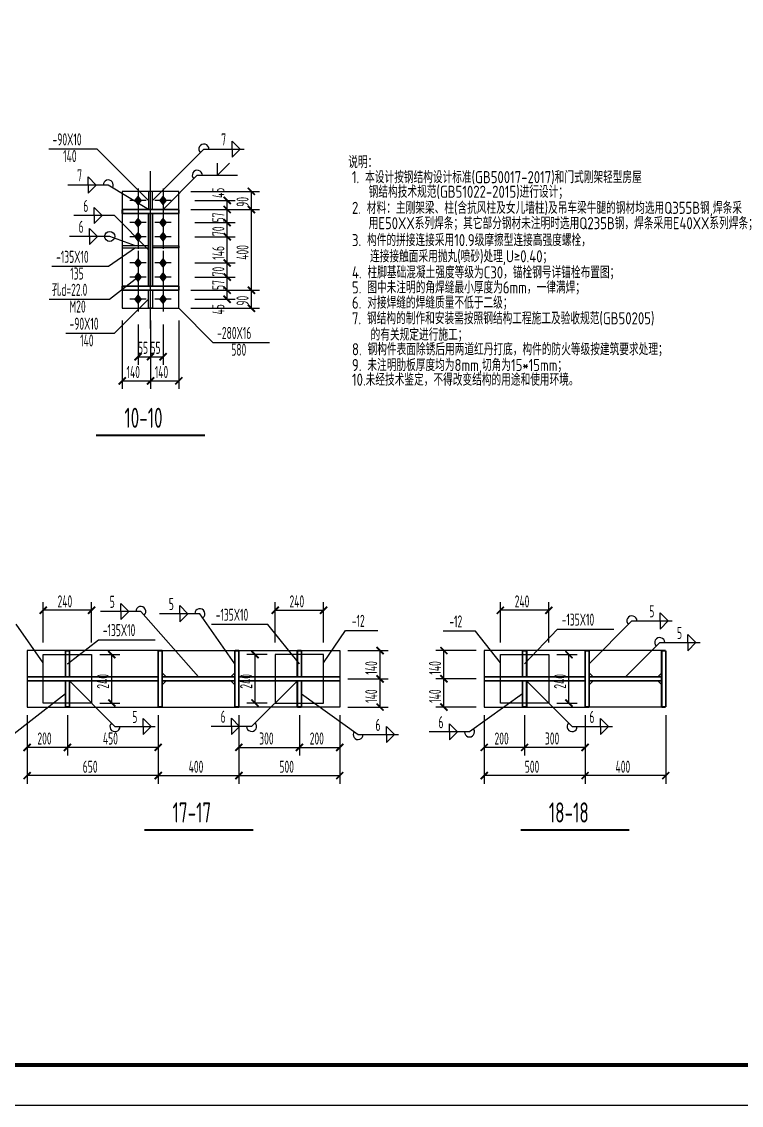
# Model space of a CAD drawing. Extents: x 8844666 to 9156203, y 1662182 to 2655606.
# Drawn here: x 8961758 to 8979598, y 1727894 to 1754767 of the extents above; entities that cross this region are included whole.
import ezdxf

# ---------------------------------------------------------------- set-up
doc = ezdxf.new("R2010")
doc.units = 0
doc.header["$LTSCALE"] = 1000
doc.header["$MEASUREMENT"] = 0
doc.linetypes.add('6', pattern=[8.75, 5, -1.25, 1.25, -1.25])
for name, color, linetype in [('10', 7, 'CONTINUOUS'), ('130', 7, 'CONTINUOUS'), ('20', 2, 'CONTINUOUS'), ('PUB_TITLE', 4, 'CONTINUOUS'), ('尺寸标注', 86, 'CONTINUOUS'), ('焊缝标注', 6, 'CONTINUOUS'), ('编号标注', 253, 'CONTINUOUS'), ('螺栓孔标注', 6, 'CONTINUOUS'), ('钢板标注', 6, 'CONTINUOUS')]:
    doc.layers.add(name, color=color, linetype=linetype)
doc.styles.add('TSSD_REIN', font='atssdeng.shx', dxfattribs={"width": 0.7, "bigfont": 'atssdchn.shx'})

msp = doc.modelspace()

# ---------------------------------------------------------------- linework, layer by layer
at = {"layer": '10', "color": 7, "linetype": '6'}
msp.add_line((8964952.8, 1747158.4), (8964952.8, 1751058.4), dxfattribs=at)
at = {"layer": '10', "color": 253}
for p, q in [((8964642.8, 1750633.4), (8964642.8, 1750033.4)), ((8965262.8, 1750633.4), (8965262.8, 1750033.4)), ((8964842.8, 1750333.4), (8964442.8, 1750333.4)), ((8965462.8, 1750333.4), (8965062.8, 1750333.4)), ((8964642.8, 1750083.4), (8964642.8, 1749483.4)), ((8965262.8, 1750083.4), (8965262.8, 1749483.4)), ((8964842.8, 1749783.4), (8964442.8, 1749783.4)), ((8964642.8, 1749733.4), (8964642.8, 1749133.4)), ((8965462.8, 1749783.4), (8965062.8, 1749783.4)), ((8965262.8, 1749733.4), (8965262.8, 1749133.4)), ((8964842.8, 1749433.4), (8964442.8, 1749433.4)), ((8965462.8, 1749433.4), (8965062.8, 1749433.4)), ((8964642.8, 1749083.4), (8964642.8, 1748483.4)), ((8965262.8, 1749083.4), (8965262.8, 1748483.4)), ((8964842.8, 1748783.4), (8964442.8, 1748783.4)), ((8964642.8, 1748733.4), (8964642.8, 1748133.4)), ((8965462.8, 1748783.4), (8965062.8, 1748783.4)), ((8965262.8, 1748733.4), (8965262.8, 1748133.4)), ((8964842.8, 1748433.4), (8964442.8, 1748433.4)), ((8965462.8, 1748433.4), (8965062.8, 1748433.4)), ((8964642.8, 1748183.4), (8964642.8, 1747583.4)), ((8965262.8, 1748183.4), (8965262.8, 1747583.4)), ((8964842.8, 1747883.4), (8964442.8, 1747883.4)), ((8965462.8, 1747883.4), (8965062.8, 1747883.4))]:
    msp.add_line(p, q, dxfattribs=at)
at = {"layer": '10', "color": 3, "const_width": 45}
for points in [[(8965652.8, 1750108.4), (8964252.8, 1750108.4)], [(8964252.8, 1750108.4), (8964252.8, 1750008.4)], [(8964252.8, 1750008.4), (8965652.8, 1750008.4)], [(8964902.8, 1748208.4), (8964902.8, 1750008.4)], [(8965002.8, 1748208.4), (8965002.8, 1750008.4)], [(8965652.8, 1750008.4), (8965652.8, 1750108.4)], [(8965652.8, 1748208.4), (8964252.8, 1748208.4)], [(8964252.8, 1748208.4), (8964252.8, 1748108.4)], [(8964252.8, 1748108.4), (8965652.8, 1748108.4)], [(8965652.8, 1748108.4), (8965652.8, 1748208.4)]]:
    msp.add_lwpolyline(points, dxfattribs=at)
at = {"layer": '10', "const_width": 45}
for points in [[(8963602.8, 1744508.4), (8966302.8, 1744508.4)], [(8964797.7, 1734720.5), (8967497.7, 1734720.5)], [(8974124.7, 1734720.5), (8976824.7, 1734720.5)]]:
    msp.add_lwpolyline(points, dxfattribs=at)
at = {"layer": '10'}
for points in [[(8964642.8, 1750463.4), (8964542.8, 1750333.4), (8964742.8, 1750333.4), (8964642.8, 1750203.4)], [(8965262.8, 1750463.4), (8965162.8, 1750333.4), (8965362.8, 1750333.4), (8965262.8, 1750203.4)], [(8964642.8, 1749913.4), (8964542.8, 1749783.4), (8964742.8, 1749783.4), (8964642.8, 1749653.4)], [(8965262.8, 1749913.4), (8965162.8, 1749783.4), (8965362.8, 1749783.4), (8965262.8, 1749653.4)], [(8964642.8, 1749563.4), (8964542.8, 1749433.4), (8964742.8, 1749433.4), (8964642.8, 1749303.4)], [(8965262.8, 1749563.4), (8965162.8, 1749433.4), (8965362.8, 1749433.4), (8965262.8, 1749303.4)], [(8964642.8, 1748913.4), (8964542.8, 1748783.4), (8964742.8, 1748783.4), (8964642.8, 1748653.4)], [(8965262.8, 1748913.4), (8965162.8, 1748783.4), (8965362.8, 1748783.4), (8965262.8, 1748653.4)], [(8964642.8, 1748563.4), (8964542.8, 1748433.4), (8964742.8, 1748433.4), (8964642.8, 1748303.4)], [(8965262.8, 1748563.4), (8965162.8, 1748433.4), (8965362.8, 1748433.4), (8965262.8, 1748303.4)], [(8964642.8, 1748013.4), (8964542.8, 1747883.4), (8964742.8, 1747883.4), (8964642.8, 1747753.4)], [(8965262.8, 1748013.4), (8965162.8, 1747883.4), (8965362.8, 1747883.4), (8965262.8, 1747753.4)]]:
    msp.add_solid(points, dxfattribs=at)
at = {"layer": '20'}
for points in [[(8965652.8, 1750558.4), (8964252.8, 1750558.4)], [(8964252.8, 1750558.4), (8964252.8, 1747658.4)], [(8965002.8, 1750558.4), (8964902.8, 1750558.4)], [(8964902.8, 1750558.4), (8964902.8, 1750108.4)], [(8965002.8, 1750108.4), (8965002.8, 1750558.4)], [(8965652.8, 1747658.4), (8965652.8, 1750558.4)], [(8964902.8, 1750108.4), (8965002.8, 1750108.4)], [(8964902.8, 1749208.4), (8964252.8, 1749208.4)], [(8964252.8, 1749208.4), (8964252.8, 1749158.4)], [(8964252.8, 1749158.4), (8964902.8, 1749158.4)], [(8964902.8, 1749158.4), (8964902.8, 1749208.4)], [(8965002.8, 1749208.4), (8965652.8, 1749208.4)], [(8965002.8, 1749158.4), (8965002.8, 1749208.4)], [(8965652.8, 1749158.4), (8965002.8, 1749158.4)], [(8965652.8, 1749208.4), (8965652.8, 1749158.4)], [(8964902.8, 1748108.4), (8965002.8, 1748108.4)], [(8964902.8, 1747658.4), (8964902.8, 1748108.4)], [(8965002.8, 1748108.4), (8965002.8, 1747658.4)], [(8964252.8, 1747658.4), (8965652.8, 1747658.4)], [(8965002.8, 1747658.4), (8964902.8, 1747658.4)]]:
    msp.add_lwpolyline(points, dxfattribs=at)
at = {"layer": 'PUB_TITLE'}
msp.add_lwpolyline([(8903902.8, 1727894.2), (9030002.8, 1727894.2), (9030002.8, 1787294.2), (8903902.8, 1787294.2)], close=True, dxfattribs=at)
at = {"layer": 'PUB_TITLE', "const_width": 100}
msp.add_lwpolyline([(8906402.8, 1728894.2), (9029002.8, 1728894.2), (9029002.8, 1786294.2), (8906402.8, 1786294.2)], close=True, dxfattribs=at)
at = {"layer": '尺寸标注'}
for p, q in [((8965952.8, 1750558.4), (8967652.8, 1750558.4)), ((8967452.8, 1750108.4), (8967452.8, 1750558.4)), ((8966052.8, 1750333.4), (8967052.8, 1750333.4)), ((8966852.8, 1750108.4), (8966852.8, 1750333.4)), ((8965952.8, 1750108.4), (8967652.8, 1750108.4)), ((8965952.8, 1750108.4), (8967652.8, 1750108.4)), ((8966052.8, 1750108.4), (8967052.8, 1750108.4)), ((8966052.8, 1750108.4), (8967052.8, 1750108.4)), ((8966852.8, 1749783.4), (8966852.8, 1750108.4)), ((8967452.8, 1748108.4), (8967452.8, 1750108.4)), ((8966052.8, 1749783.4), (8967052.8, 1749783.4)), ((8966052.8, 1749783.4), (8967052.8, 1749783.4)), ((8966852.8, 1749433.4), (8966852.8, 1749783.4)), ((8966052.8, 1749433.4), (8967052.8, 1749433.4)), ((8966052.8, 1749433.4), (8967052.8, 1749433.4)), ((8966852.8, 1748783.4), (8966852.8, 1749433.4)), ((8966052.8, 1748783.4), (8967052.8, 1748783.4)), ((8966052.8, 1748783.4), (8967052.8, 1748783.4)), ((8966852.8, 1748433.4), (8966852.8, 1748783.4)), ((8966052.8, 1748433.4), (8967052.8, 1748433.4)), ((8966052.8, 1748433.4), (8967052.8, 1748433.4)), ((8966852.8, 1748108.4), (8966852.8, 1748433.4)), ((8965952.8, 1748108.4), (8967652.8, 1748108.4)), ((8965952.8, 1748108.4), (8967652.8, 1748108.4)), ((8966052.8, 1748108.4), (8967052.8, 1748108.4)), ((8966052.8, 1748108.4), (8967052.8, 1748108.4)), ((8966852.8, 1747883.4), (8966852.8, 1748108.4)), ((8967452.8, 1747658.4), (8967452.8, 1748108.4)), ((8966052.8, 1747883.4), (8967052.8, 1747883.4)), ((8965952.8, 1747658.4), (8967652.8, 1747658.4)), ((8964252.8, 1747358.4), (8964252.8, 1745658.4)), ((8964642.8, 1747258.4), (8964642.8, 1746258.4)), ((8964952.8, 1747358.4), (8964952.8, 1745658.4)), ((8964952.8, 1747358.4), (8964952.8, 1745658.4)), ((8964952.8, 1747258.4), (8964952.8, 1746258.4)), ((8964952.8, 1747258.4), (8964952.8, 1746258.4)), ((8965262.8, 1747258.4), (8965262.8, 1746258.4)), ((8965652.8, 1747358.4), (8965652.8, 1745658.4)), ((8964642.8, 1746458.4), (8964952.8, 1746458.4)), ((8964952.8, 1746458.4), (8965262.8, 1746458.4)), ((8964252.8, 1745858.4), (8964952.8, 1745858.4)), ((8964952.8, 1745858.4), (8965652.8, 1745858.4)), ((8962292.9, 1739370.5), (8962292.9, 1740370.5)), ((8963492.9, 1739370.5), (8963492.9, 1740370.5)), ((8968042.9, 1739370.5), (8968042.9, 1740370.5)), ((8969242.9, 1739370.5), (8969242.9, 1740370.5)), ((8973624.7, 1739370.5), (8973624.7, 1740370.5)), ((8974824.7, 1739370.5), (8974824.7, 1740370.5)), ((8963492.9, 1740170.5), (8962292.9, 1740170.5)), ((8968042.9, 1740170.5), (8969242.9, 1740170.5)), ((8974824.7, 1740170.5), (8973624.7, 1740170.5)), ((8963692.9, 1739070.5), (8964192.9, 1739070.5)), ((8963992.9, 1737870.5), (8963992.9, 1739070.5)), ((8967842.9, 1739070.5), (8967342.9, 1739070.5)), ((8967542.9, 1737870.5), (8967542.9, 1739070.5)), ((8969842.9, 1739170.5), (8970842.9, 1739170.5)), ((8970642.9, 1738470.5), (8970642.9, 1739170.5)), ((8973024.7, 1739170.5), (8972024.7, 1739170.5)), ((8972224.7, 1738470.5), (8972224.7, 1739170.5)), ((8975024.7, 1739070.5), (8975524.7, 1739070.5)), ((8975324.7, 1737870.5), (8975324.7, 1739070.5)), ((8969842.9, 1738470.5), (8970842.9, 1738470.5)), ((8969842.9, 1738470.5), (8970842.9, 1738470.5)), ((8970642.9, 1737770.5), (8970642.9, 1738470.5)), ((8973024.7, 1738470.5), (8972024.7, 1738470.5)), ((8973024.7, 1738470.5), (8972024.7, 1738470.5)), ((8972224.7, 1737770.5), (8972224.7, 1738470.5)), ((8963692.9, 1737870.5), (8964192.9, 1737870.5)), ((8967842.9, 1737870.5), (8967342.9, 1737870.5)), ((8975024.7, 1737870.5), (8975524.7, 1737870.5)), ((8961892.9, 1737570.5), (8961892.9, 1736570.5)), ((8961892.9, 1737570.5), (8961892.9, 1735870.5)), ((8962892.9, 1737570.5), (8962892.9, 1736570.5)), ((8962892.9, 1737570.5), (8962892.9, 1736570.5)), ((8965142.9, 1737570.5), (8965142.9, 1735870.5)), ((8965142.9, 1737570.5), (8965142.9, 1736570.5)), ((8965142.9, 1737570.5), (8965142.9, 1735870.5)), ((8967142.9, 1737570.5), (8967142.9, 1736570.5)), ((8967142.9, 1737570.5), (8967142.9, 1735870.5)), ((8967142.9, 1737570.5), (8967142.9, 1735870.5)), ((8968642.9, 1737570.5), (8968642.9, 1736570.5)), ((8968642.9, 1737570.5), (8968642.9, 1736570.5)), ((8969642.9, 1737570.5), (8969642.9, 1736570.5)), ((8969642.9, 1737570.5), (8969642.9, 1735870.5)), ((8969842.9, 1737770.5), (8970842.9, 1737770.5)), ((8973024.7, 1737770.5), (8972024.7, 1737770.5)), ((8973224.7, 1737570.5), (8973224.7, 1736570.5)), ((8973224.7, 1737570.5), (8973224.7, 1735870.5)), ((8974224.7, 1737570.5), (8974224.7, 1736570.5)), ((8974224.7, 1737570.5), (8974224.7, 1736570.5)), ((8975724.7, 1737570.5), (8975724.7, 1736570.5)), ((8975724.7, 1737570.5), (8975724.7, 1735870.5)), ((8975724.7, 1737570.5), (8975724.7, 1735870.5)), ((8977724.7, 1737570.5), (8977724.7, 1735870.5)), ((8962892.9, 1736770.5), (8961892.9, 1736770.5)), ((8965142.9, 1736770.5), (8962892.9, 1736770.5)), ((8967142.9, 1736770.5), (8968642.9, 1736770.5)), ((8968642.9, 1736770.5), (8969642.9, 1736770.5)), ((8974224.7, 1736770.5), (8973224.7, 1736770.5)), ((8975724.7, 1736770.5), (8974224.7, 1736770.5)), ((8965142.9, 1736070.5), (8961892.9, 1736070.5)), ((8965142.9, 1736070.5), (8967142.9, 1736070.5)), ((8967142.9, 1736070.5), (8969642.9, 1736070.5)), ((8975724.7, 1736070.5), (8973224.7, 1736070.5)), ((8977724.7, 1736070.5), (8975724.7, 1736070.5))]:
    msp.add_line(p, q, dxfattribs=at)
at = {"layer": '尺寸标注', "const_width": 45}
for points in [[(8967364.4, 1750646.7), (8967541.2, 1750470)], [(8966764.4, 1750421.7), (8966941.2, 1750245)], [(8966764.4, 1750196.7), (8966941.2, 1750020)], [(8966764.4, 1750196.7), (8966941.2, 1750020)], [(8967364.4, 1750196.7), (8967541.2, 1750020)], [(8967364.4, 1750196.7), (8967541.2, 1750020)], [(8966764.4, 1749871.7), (8966941.2, 1749695)], [(8966764.4, 1749871.7), (8966941.2, 1749695)], [(8966764.4, 1749521.7), (8966941.2, 1749345)], [(8966764.4, 1749521.7), (8966941.2, 1749345)], [(8966764.4, 1748871.7), (8966941.2, 1748695)], [(8966764.4, 1748871.7), (8966941.2, 1748695)], [(8966764.4, 1748521.7), (8966941.2, 1748345)], [(8966764.4, 1748521.7), (8966941.2, 1748345)], [(8966764.4, 1748196.7), (8966941.2, 1748020)], [(8966764.4, 1748196.7), (8966941.2, 1748020)], [(8967364.4, 1748196.7), (8967541.2, 1748020)], [(8967364.4, 1748196.7), (8967541.2, 1748020)], [(8966764.4, 1747971.7), (8966941.2, 1747795)], [(8967364.4, 1747746.7), (8967541.2, 1747570)], [(8964554.4, 1746370), (8964731.2, 1746546.7)], [(8964864.4, 1746370), (8965041.2, 1746546.7)], [(8964864.4, 1746370), (8965041.2, 1746546.7)], [(8965174.4, 1746370), (8965351.2, 1746546.7)], [(8964164.4, 1745770), (8964341.2, 1745946.7)], [(8964864.4, 1745770), (8965041.2, 1745946.7)], [(8964864.4, 1745770), (8965041.2, 1745946.7)], [(8965564.4, 1745770), (8965741.2, 1745946.7)], [(8962204.5, 1740082.1), (8962381.3, 1740258.8)], [(8963404.5, 1740082.1), (8963581.3, 1740258.8)], [(8967954.5, 1740082.1), (8968131.3, 1740258.8)], [(8969154.5, 1740082.1), (8969331.3, 1740258.8)], [(8973536.3, 1740082.1), (8973713.1, 1740258.8)], [(8974736.3, 1740082.1), (8974913.1, 1740258.8)], [(8963904.5, 1739158.8), (8964081.3, 1738982.1)], [(8967454.5, 1739158.8), (8967631.3, 1738982.1)], [(8970554.5, 1739258.8), (8970731.3, 1739082.1)], [(8972136.3, 1739258.8), (8972313.1, 1739082.1)], [(8975236.3, 1739158.8), (8975413.1, 1738982.1)], [(8970554.5, 1738558.8), (8970731.3, 1738382.1)], [(8970554.5, 1738558.8), (8970731.3, 1738382.1)], [(8972136.3, 1738558.8), (8972313.1, 1738382.1)], [(8972136.3, 1738558.8), (8972313.1, 1738382.1)], [(8963904.5, 1737958.8), (8964081.3, 1737782.1)], [(8967454.5, 1737958.8), (8967631.3, 1737782.1)], [(8970554.5, 1737858.8), (8970731.3, 1737682.1)], [(8972136.3, 1737858.8), (8972313.1, 1737682.1)], [(8975236.3, 1737958.8), (8975413.1, 1737782.1)], [(8961804.5, 1736682.1), (8961981.3, 1736858.8)], [(8962804.5, 1736682.1), (8962981.3, 1736858.8)], [(8962804.5, 1736682.1), (8962981.3, 1736858.8)], [(8965054.5, 1736682.1), (8965231.3, 1736858.8)], [(8967054.5, 1736682.1), (8967231.3, 1736858.8)], [(8968554.5, 1736682.1), (8968731.3, 1736858.8)], [(8968554.5, 1736682.1), (8968731.3, 1736858.8)], [(8969554.5, 1736682.1), (8969731.3, 1736858.8)], [(8973136.3, 1736682.1), (8973313.1, 1736858.8)], [(8974136.3, 1736682.1), (8974313.1, 1736858.8)], [(8974136.3, 1736682.1), (8974313.1, 1736858.8)], [(8975636.3, 1736682.1), (8975813.1, 1736858.8)], [(8961804.5, 1735982.1), (8961981.3, 1736158.8)], [(8965054.5, 1735982.1), (8965231.3, 1736158.8)], [(8965054.5, 1735982.1), (8965231.3, 1736158.8)], [(8967054.5, 1735982.1), (8967231.3, 1736158.8)], [(8967054.5, 1735982.1), (8967231.3, 1736158.8)], [(8969554.5, 1735982.1), (8969731.3, 1736158.8)], [(8973136.3, 1735982.1), (8973313.1, 1736158.8)], [(8975636.3, 1735982.1), (8975813.1, 1736158.8)], [(8975636.3, 1735982.1), (8975813.1, 1736158.8)], [(8977636.3, 1735982.1), (8977813.1, 1736158.8)]]:
    msp.add_lwpolyline(points, dxfattribs=at)
at = {"layer": '尺寸标注', "color": 3, "const_width": 45}
for points in [[(8965242.9, 1739170.5), (8965142.9, 1739170.5)], [(8965142.9, 1739170.5), (8965142.9, 1737770.5)], [(8965242.9, 1737770.5), (8965242.9, 1739170.5)], [(8967142.9, 1739170.5), (8967042.9, 1739170.5)], [(8967042.9, 1739170.5), (8967042.9, 1737770.5)], [(8967142.9, 1737770.5), (8967142.9, 1739170.5)], [(8975724.7, 1737770.5), (8975724.7, 1739170.5)], [(8975724.7, 1739170.5), (8975824.7, 1739170.5)], [(8975824.7, 1739170.5), (8975824.7, 1737770.5)], [(8977624.7, 1737770.5), (8977624.7, 1739170.5)], [(8977624.7, 1739170.5), (8977724.7, 1739170.5)], [(8977724.7, 1739170.5), (8977724.7, 1737770.5)], [(8965242.9, 1738520.5), (8967042.9, 1738520.5)], [(8965242.9, 1738420.5), (8967042.9, 1738420.5)], [(8977624.7, 1738520.5), (8975824.7, 1738520.5)], [(8977624.7, 1738420.5), (8975824.7, 1738420.5)], [(8965142.9, 1737770.5), (8965242.9, 1737770.5)], [(8967042.9, 1737770.5), (8967142.9, 1737770.5)], [(8975824.7, 1737770.5), (8975724.7, 1737770.5)], [(8977724.7, 1737770.5), (8977624.7, 1737770.5)]]:
    msp.add_lwpolyline(points, dxfattribs=at)
at = {"layer": '焊缝标注'}
for p, q in [((8966976.1, 1751805.6), (8967176.1, 1751605.6)), ((8966976.1, 1751605.6), (8966976.1, 1751805.6)), ((8965002.8, 1750333.4), (8966276.1, 1751605.6)), ((8966276.1, 1751605.6), (8967276.1, 1751605.6)), ((8966976.1, 1751405.6), (8967176.1, 1751605.6)), ((8966976.1, 1751605.6), (8966976.1, 1751405.6)), ((8966611.7, 1750956.5), (8966611.7, 1751256.5)), ((8966611.7, 1750956.5), (8966911.7, 1751256.5)), ((8963604.7, 1750716), (8963404.7, 1750916)), ((8963404.7, 1750716), (8963404.7, 1750916)), ((8965262.8, 1750108.4), (8966111.7, 1750956.5)), ((8966111.7, 1750956.5), (8967111.7, 1750956.5)), ((8963904.7, 1750716), (8962904.7, 1750716)), ((8963604.7, 1750716), (8963404.7, 1750516)), ((8963404.7, 1750716), (8963404.7, 1750516)), ((8964902.8, 1750108.4), (8963904.7, 1750716)), ((8964055.3, 1749957.9), (8963055.3, 1749957.9)), ((8963755.3, 1749957.9), (8963555.3, 1750157.9)), ((8963555.3, 1749957.9), (8963555.3, 1750157.9)), ((8963755.3, 1749957.9), (8963555.3, 1749757.9)), ((8963555.3, 1749957.9), (8963555.3, 1749757.9)), ((8964902.8, 1749108.4), (8964055.3, 1749957.9)), ((8963940.4, 1749441), (8962940.4, 1749441)), ((8963640.4, 1749441), (8963440.4, 1749641)), ((8963440.4, 1749441), (8963440.4, 1749641)), ((8963640.4, 1749441), (8963440.4, 1749241)), ((8963440.4, 1749441), (8963440.4, 1749241)), ((8964577.8, 1749208.4), (8963940.4, 1749441)), ((8964412.2, 1740140.6), (8964212.2, 1740340.6)), ((8964212.2, 1740140.6), (8964212.2, 1740340.6)), ((8965875.9, 1740085.7), (8965675.9, 1740285.7)), ((8965675.9, 1740085.7), (8965675.9, 1740285.7)), ((8964712.2, 1740140.6), (8963712.2, 1740140.6)), ((8964412.2, 1740140.6), (8964212.2, 1739940.6)), ((8964212.2, 1740140.6), (8964212.2, 1739940.6)), ((8966142.9, 1738520.5), (8964712.2, 1740140.6)), ((8966175.9, 1740085.7), (8965175.9, 1740085.7)), ((8965875.9, 1740085.7), (8965675.9, 1739885.7)), ((8965675.9, 1740085.7), (8965675.9, 1739885.7)), ((8967042.9, 1738845.5), (8966175.9, 1740085.7)), ((8977585.8, 1740105.7), (8977785.8, 1739905.7)), ((8977585.8, 1739905.7), (8977585.8, 1740105.7)), ((8975824.7, 1738845.5), (8976885.8, 1739905.7)), ((8976885.8, 1739905.7), (8977885.8, 1739905.7)), ((8977585.8, 1739705.7), (8977785.8, 1739905.7)), ((8977585.8, 1739905.7), (8977585.8, 1739705.7)), ((8978273.6, 1739568.6), (8978473.6, 1739368.6)), ((8978273.6, 1739368.6), (8978273.6, 1739568.6)), ((8976724.7, 1738520.5), (8977573.6, 1739368.6)), ((8977573.6, 1739368.6), (8978573.6, 1739368.6)), ((8978273.6, 1739168.6), (8978473.6, 1739368.6)), ((8978273.6, 1739368.6), (8978273.6, 1739168.6)), ((8962942.9, 1738420.5), (8964071.1, 1737285.9)), ((8968592.9, 1738420.5), (8967459.3, 1737291.3)), ((8974274.7, 1738420.5), (8975402.9, 1737285.9)), ((8962842.9, 1738095.5), (8961420.8, 1736989.3)), ((8968692.9, 1738095.5), (8970099.8, 1737089)), ((8974174.7, 1738095.5), (8972860.3, 1737154.5)), ((8964771.1, 1737485.9), (8964971.1, 1737285.9)), ((8964771.1, 1737285.9), (8964771.1, 1737485.9)), ((8967159.3, 1737291.3), (8966959.3, 1737491.3)), ((8966959.3, 1737291.3), (8966959.3, 1737491.3)), ((8972560.3, 1737154.5), (8972360.3, 1737354.5)), ((8972360.3, 1737154.5), (8972360.3, 1737354.5)), ((8976102.9, 1737485.9), (8976302.9, 1737285.9)), ((8976102.9, 1737285.9), (8976102.9, 1737485.9)), ((8964071.1, 1737285.9), (8965071.1, 1737285.9)), ((8964771.1, 1737085.9), (8964971.1, 1737285.9)), ((8964771.1, 1737285.9), (8964771.1, 1737085.9)), ((8967459.3, 1737291.3), (8966459.3, 1737291.3)), ((8967159.3, 1737291.3), (8966959.3, 1737091.3)), ((8966959.3, 1737291.3), (8966959.3, 1737091.3)), ((8970099.8, 1737089), (8971099.8, 1737089)), ((8970799.8, 1737289), (8970999.8, 1737089)), ((8970799.8, 1737089), (8970799.8, 1737289)), ((8970799.8, 1736889), (8970999.8, 1737089)), ((8970799.8, 1737089), (8970799.8, 1736889)), ((8972860.3, 1737154.5), (8971860.3, 1737154.5)), ((8972560.3, 1737154.5), (8972360.3, 1736954.5)), ((8972360.3, 1737154.5), (8972360.3, 1736954.5)), ((8975402.9, 1737285.9), (8976402.9, 1737285.9)), ((8976102.9, 1737085.9), (8976302.9, 1737285.9)), ((8976102.9, 1737285.9), (8976102.9, 1737085.9))]:
    msp.add_line(p, q, dxfattribs=at)
at = {"layer": '焊缝标注', "color": 2, "const_width": 45}
for points in [[(8962842.9, 1738520.5), (8962842.9, 1739170.5)], [(8962942.9, 1739170.5), (8962842.9, 1739170.5)], [(8962942.9, 1738520.5), (8962942.9, 1739170.5)], [(8968592.9, 1738520.5), (8968592.9, 1739170.5)], [(8968592.9, 1739170.5), (8968692.9, 1739170.5)], [(8968692.9, 1738520.5), (8968692.9, 1739170.5)], [(8974174.7, 1738520.5), (8974174.7, 1739170.5)], [(8974274.7, 1739170.5), (8974174.7, 1739170.5)], [(8974274.7, 1738520.5), (8974274.7, 1739170.5)], [(8965142.9, 1738520.5), (8961892.9, 1738520.5)], [(8965142.9, 1738420.5), (8961892.9, 1738420.5)], [(8962842.9, 1738420.5), (8962842.9, 1737770.5)], [(8962942.9, 1738420.5), (8962942.9, 1737770.5)], [(8967142.9, 1738520.5), (8969642.9, 1738520.5)], [(8967142.9, 1738420.5), (8969642.9, 1738420.5)], [(8968592.9, 1738420.5), (8968592.9, 1737770.5)], [(8968692.9, 1738420.5), (8968692.9, 1737770.5)], [(8975724.7, 1738520.5), (8973224.7, 1738520.5)], [(8975724.7, 1738420.5), (8973224.7, 1738420.5)], [(8974174.7, 1738420.5), (8974174.7, 1737770.5)], [(8974274.7, 1738420.5), (8974274.7, 1737770.5)], [(8962942.9, 1737770.5), (8962842.9, 1737770.5)], [(8968592.9, 1737770.5), (8968692.9, 1737770.5)], [(8974274.7, 1737770.5), (8974174.7, 1737770.5)]]:
    msp.add_lwpolyline(points, dxfattribs=at)
at = {"layer": '焊缝标注'}
msp.add_circle((8963940.4, 1749441), 125, dxfattribs=at)
for centre, start, end in [((8966276.1, 1751605.6), 0, 224.97719), ((8966111.7, 1750956.5), 0, 224.97719), ((8963904.7, 1750716), 328.66806, 180.00001), ((8964712.2, 1740140.6), 311.44617, 180.00001), ((8966175.9, 1740085.7), 304.95477, 180.00001), ((8976885.8, 1739905.7), 0, 224.97719), ((8977573.6, 1739368.6), 0, 224.97719), ((8964071.1, 1737285.9), 134.84033, 0), ((8967459.3, 1737291.3), 179.99999, 44.88593), ((8975402.9, 1737285.9), 134.84033, 0), ((8970099.8, 1737089), 144.42048, 0), ((8972860.3, 1737154.5), 179.99999, 35.59867)]:
    msp.add_arc(centre, 125, start, end, dxfattribs=at)
for points in [[(8965002.8, 1750333.4), (8965084.1, 1750393.4), (8965062.9, 1750414.7)], [(8964902.8, 1750108.4), (8964825.2, 1750173.2), (8964809.6, 1750147.5)], [(8965262.8, 1750108.4), (8965344.1, 1750168.4), (8965322.9, 1750189.7)], [(8964577.8, 1749208.4), (8964489, 1749256.7), (8964478.7, 1749228.6)], [(8964902.8, 1749108.4), (8964842.8, 1749189.7), (8964821.5, 1749168.6)], [(8967042.9, 1738845.5), (8966997.9, 1738936), (8966973.3, 1738918.8)], [(8975824.7, 1738845.5), (8975906.1, 1738905.5), (8975884.9, 1738926.7)], [(8962942.9, 1738420.5), (8963002.8, 1738339), (8963024, 1738360.1)], [(8966142.9, 1738520.5), (8966087.9, 1738605.3), (8966065.4, 1738585.5)], [(8968592.9, 1738420.5), (8968511.5, 1738360.5), (8968532.6, 1738339.3)], [(8974274.7, 1738420.5), (8974334.6, 1738339), (8974355.9, 1738360.1)], [(8976724.7, 1738520.5), (8976806.1, 1738580.5), (8976784.9, 1738601.7)], [(8962842.9, 1738095.5), (8962754.7, 1738045.9), (8962773.2, 1738022.2)], [(8968692.9, 1738095.5), (8968765.5, 1738025.1), (8968783, 1738049.5)], [(8974174.7, 1738095.5), (8974084.7, 1738049.4), (8974102.2, 1738025)]]:
    msp.add_solid(points, dxfattribs=at)
at = {"layer": '编号标注', "color": 2}
for points in [[(8965142.9, 1739170.5), (8961892.9, 1739170.5)], [(8961892.9, 1739170.5), (8961892.9, 1737770.5)], [(8962292.9, 1737870.5), (8962292.9, 1739070.5)], [(8962292.9, 1739070.5), (8963492.9, 1739070.5)], [(8963492.9, 1739070.5), (8963492.9, 1737870.5)], [(8965142.9, 1737770.5), (8965142.9, 1739170.5)], [(8965242.9, 1739170.5), (8967042.9, 1739170.5)], [(8967142.9, 1739170.5), (8969642.9, 1739170.5)], [(8967142.9, 1737770.5), (8967142.9, 1739170.5)], [(8969242.9, 1739070.5), (8968042.9, 1739070.5)], [(8968042.9, 1739070.5), (8968042.9, 1737870.5)], [(8969242.9, 1737870.5), (8969242.9, 1739070.5)], [(8969642.9, 1739170.5), (8969642.9, 1737770.5)], [(8975724.7, 1739170.5), (8973224.7, 1739170.5)], [(8973224.7, 1739170.5), (8973224.7, 1737770.5)], [(8973624.7, 1737870.5), (8973624.7, 1739070.5)], [(8973624.7, 1739070.5), (8974824.7, 1739070.5)], [(8974824.7, 1739070.5), (8974824.7, 1737870.5)], [(8975724.7, 1737770.5), (8975724.7, 1739170.5)], [(8977624.7, 1739170.5), (8975824.7, 1739170.5)], [(8965242.9, 1738620.5), (8965342.9, 1738520.5)], [(8965242.9, 1738320.5), (8965342.9, 1738420.5)], [(8967042.9, 1738620.5), (8966942.9, 1738520.5)], [(8967042.9, 1738320.5), (8966942.9, 1738420.5)], [(8975824.7, 1738620.5), (8975924.7, 1738520.5)], [(8975824.7, 1738320.5), (8975924.7, 1738420.5)], [(8977624.7, 1738620.5), (8977524.7, 1738520.5)], [(8977624.7, 1738320.5), (8977524.7, 1738420.5)], [(8963492.9, 1737870.5), (8962292.9, 1737870.5)], [(8968042.9, 1737870.5), (8969242.9, 1737870.5)], [(8974824.7, 1737870.5), (8973624.7, 1737870.5)], [(8961892.9, 1737770.5), (8965142.9, 1737770.5)], [(8965242.9, 1737770.5), (8967042.9, 1737770.5)], [(8969642.9, 1737770.5), (8967142.9, 1737770.5)], [(8973224.7, 1737770.5), (8975724.7, 1737770.5)], [(8977624.7, 1737770.5), (8975824.7, 1737770.5)]]:
    msp.add_lwpolyline(points, dxfattribs=at)
at = {"layer": '螺栓孔标注'}
for p, q in [((8964642.8, 1748433.4), (8963938.3, 1747877.9)), ((8963938.3, 1747877.9), (8962438.3, 1747877.9))]:
    msp.add_line(p, q, dxfattribs=at)
at = {"layer": '螺栓孔标注', "const_width": 10}
msp.add_lwpolyline([(8964647.8, 1748433.4, 1), (8964637.8, 1748433.4, 1), (8964647.8, 1748433.4, 1)], format="xyb", dxfattribs=at)
at = {"layer": '钢板标注'}
for p, q in [((8963631.5, 1751607.7), (8962431.5, 1751607.7)), ((8964902.8, 1750333.4), (8963631.5, 1751607.7)), ((8964577.8, 1749158.4), (8963906.5, 1748695.4)), ((8963906.5, 1748695.4), (8962506.5, 1748695.4)), ((8964902.8, 1747883.4), (8964052.6, 1747036.5)), ((8965652.8, 1747658.4), (8966499, 1746807.5)), ((8964052.6, 1747036.5), (8962852.6, 1747036.5)), ((8966499, 1746807.5), (8967899, 1746807.5)), ((8962292.9, 1738870.5), (8961624.1, 1739826.1)), ((8967863.2, 1739818.8), (8966463.2, 1739818.8)), ((8968642.9, 1738845.5), (8967863.2, 1739818.8)), ((8969242.9, 1738870.5), (8969786.7, 1739668.6)), ((8969786.7, 1739668.6), (8970586.7, 1739668.6)), ((8973004.4, 1739653.4), (8972204.4, 1739653.4)), ((8973624.7, 1738870.5), (8973004.4, 1739653.4)), ((8974224.7, 1738845.5), (8975039.4, 1739699.2)), ((8975039.4, 1739699.2), (8976439.4, 1739699.2)), ((8962892.9, 1738845.5), (8963663.8, 1739437.5)), ((8963663.8, 1739437.5), (8965063.8, 1739437.5))]:
    msp.add_line(p, q, dxfattribs=at)
at = {"layer": '钢板标注', "const_width": 10}
for points in [[(8964907.8, 1750333.4, 1), (8964897.8, 1750333.4, 1), (8964907.8, 1750333.4, 1)], [(8964582.8, 1749158.4, 1), (8964572.8, 1749158.4, 1), (8964582.8, 1749158.4, 1)], [(8964907.8, 1747883.4, 1), (8964897.8, 1747883.4, 1), (8964907.8, 1747883.4, 1)], [(8965657.8, 1747658.4, 1), (8965647.8, 1747658.4, 1), (8965657.8, 1747658.4, 1)], [(8962297.9, 1738870.5, 1), (8962287.9, 1738870.5, 1), (8962297.9, 1738870.5, 1)], [(8962897.9, 1738845.5, 1), (8962887.9, 1738845.5, 1), (8962897.9, 1738845.5, 1)], [(8968647.9, 1738845.5, 1), (8968637.9, 1738845.5, 1), (8968647.9, 1738845.5, 1)], [(8969247.9, 1738870.5, 1), (8969237.9, 1738870.5, 1), (8969247.9, 1738870.5, 1)], [(8973629.7, 1738870.5, 1), (8973619.7, 1738870.5, 1), (8973629.7, 1738870.5, 1)], [(8974229.7, 1738845.5, 1), (8974219.7, 1738845.5, 1), (8974229.7, 1738845.5, 1)]]:
    msp.add_lwpolyline(points, format="xyb", dxfattribs=at)

# ---------------------------------------------------------------- texts
at = {"layer": '10', "style": 'TSSD_REIN', "width": 0.65}
for s, p in [('10-10', (8964304.8, 1744693.9)), ('17-17', (8965499.7, 1734906)), ('18-18', (8974826.7, 1734906))]:
    msp.add_text(s, height=500, dxfattribs=at).set_placement(p)
at = {"layer": '130', "style": 'TSSD_REIN', "width": 0.8}
for s, p in [('说明：', (8969853.5, 1751133.8, 133.3)), ('1. 本设计按钢结构设计标准(GB50017-2017)和门式刚架轻型房屋', (8969943.7, 1750760.8, 133.3)), ('钢结构技术规范(GB51022-2015)进行设计；', (8970360.3, 1750398.6, 133.3)), ('2. 材料：主刚架梁、柱(含抗风柱及女儿墙柱)及吊车梁牛腿的钢材均选用Q355B钢,焊条采', (8969946, 1749999.9, 133.3)), ('用E50XX系列焊条；其它部分钢材未注明时选用Q235B钢，焊条采用E40XX系列焊条；', (8970360.3, 1749619.1, 133.3)), ('3. 构件的拼接连接采用10.9级摩擦型连接高强度螺栓，', (8969946, 1749199.7, 133.3)), ('连接接触面采用抛丸(喷砂)处理,U≥0.40；', (8970394.7, 1748798.5, 133.3)), ('4. 柱脚基础混凝土强度等级为C30，锚栓钢号详锚栓布置图；', (8969946, 1748399.9, 133.3)), ('5. 图中未注明的角焊缝最小厚度为6mm，一律满焊；', (8969946, 1748026.5, 133.3)), ('6. 对接焊缝的焊缝质量不低于二级；', (8969946, 1747648.6, 133.3)), ('7. 钢结构的制作和安装需按照钢结构工程施工及验收规范(GB50205)', (8969946, 1747260.8, 133.3)), ('的有关规定进行施工；', (8970407.7, 1746855.8, 133.3)), ('8. 钢构件表面除锈后用两道红丹打底，构件的防火等级按建筑要求处理；', (8969946, 1746493.2, 133.3)), ('9. 未注明肋板厚度均为8mm,切角为15*15mm；', (8969946, 1746101.3, 133.3)), ('10.未经技术鉴定，不得改变结构的用途和使用环境。', (8969946, 1745738.9, 133.3))]:
    msp.add_text(s, height=300, dxfattribs=at).set_placement(p)
at = {"layer": '尺寸标注', "style": 'TSSD_REIN', "width": 0.6}
for s, p in [('45', (8966782.8, 1750394.6)), ('90', (8967382.8, 1750175.9)), ('57', (8966782.8, 1749788.4)), ('70', (8966782.8, 1749450.9)), ('146', (8966782.8, 1748863.4)), ('400', (8967382.8, 1748863.4)), ('70', (8966782.8, 1748450.9)), ('57', (8966782.8, 1748113.4)), ('90', (8967382.8, 1747725.9)), ('45', (8966782.8, 1747507.1)), ('140', (8970572.9, 1738575.5)), ('140', (8972154.7, 1738575.5)), ('240', (8963922.9, 1738225.5)), ('240', (8967472.9, 1738225.5)), ('240', (8975254.7, 1738225.5)), ('140', (8970572.9, 1737875.5)), ('140', (8972154.7, 1737875.5))]:
    msp.add_text(s, height=300, rotation=90, dxfattribs=at).set_placement(p)
for s, p in [('55', (8964640.3, 1746528.4)), ('55', (8964950.3, 1746528.4)), ('140', (8964357.8, 1745928.4)), ('140', (8965057.8, 1745928.4)), ('240', (8962647.9, 1740240.5)), ('240', (8968397.9, 1740240.5)), ('240', (8973979.7, 1740240.5)), ('200', (8962147.9, 1736840.5)), ('450', (8963772.9, 1736840.5)), ('300', (8967647.9, 1736840.5)), ('200', (8968897.9, 1736840.5)), ('200', (8973479.7, 1736840.5)), ('300', (8974729.7, 1736840.5)), ('650', (8963272.9, 1736140.5)), ('400', (8965897.9, 1736140.5)), ('500', (8968147.9, 1736140.5)), ('500', (8974229.7, 1736140.5)), ('400', (8976479.7, 1736140.5))]:
    msp.add_text(s, height=300, dxfattribs=at).set_placement(p)
at = {"layer": '焊缝标注', "style": 'TSSD_REIN', "width": 0.6}
for s, p in [('7', (8966706.1, 1751695.6)), ('7', (8963134.7, 1750806)), ('6', (8963285.3, 1750047.9)), ('6', (8963170.4, 1749531)), ('5', (8963942.2, 1740230.6)), ('5', (8965405.9, 1740175.7)), ('5', (8977315.8, 1739995.7)), ('5', (8978003.6, 1739458.6)), ('5', (8964501.1, 1737375.9)), ('6', (8966689.3, 1737381.3)), ('6', (8975833, 1737375.9)), ('6', (8970529.8, 1737179)), ('6', (8972090.3, 1737244.5))]:
    msp.add_text(s, height=300, dxfattribs=at).set_placement(p)
at = {"layer": '螺栓孔标注', "style": 'TSSD_REIN', "width": 0.6}
for s, p in [('孔d=22.0', (8962505.8, 1747967.9)), ('M20', (8962943.3, 1747552.9))]:
    msp.add_text(s, height=300, dxfattribs=at).set_placement(p)
at = {"layer": '钢板标注', "style": 'TSSD_REIN', "width": 0.6}
for s, p in [('-90X10', (8962524, 1751697.7)), ('140', (8962786.5, 1751282.7)), ('-135X10', (8962611.5, 1748785.4)), ('135', (8962961.5, 1748370.4)), ('-90X10', (8962945.1, 1747126.5)), ('140', (8963207.6, 1746711.5)), ('-280X16', (8966603.9, 1746897.5)), ('580', (8966953.9, 1746482.5)), ('-135X10', (8966568.2, 1739908.8)), ('-12', (8969941.7, 1739758.6)), ('-12', (8972359.4, 1739743.4)), ('-135X10', (8975144.4, 1739789.2)), ('-135X10', (8963768.9, 1739527.5))]:
    msp.add_text(s, height=300, dxfattribs=at).set_placement(p)

doc.saveas('drawing.dxf')
